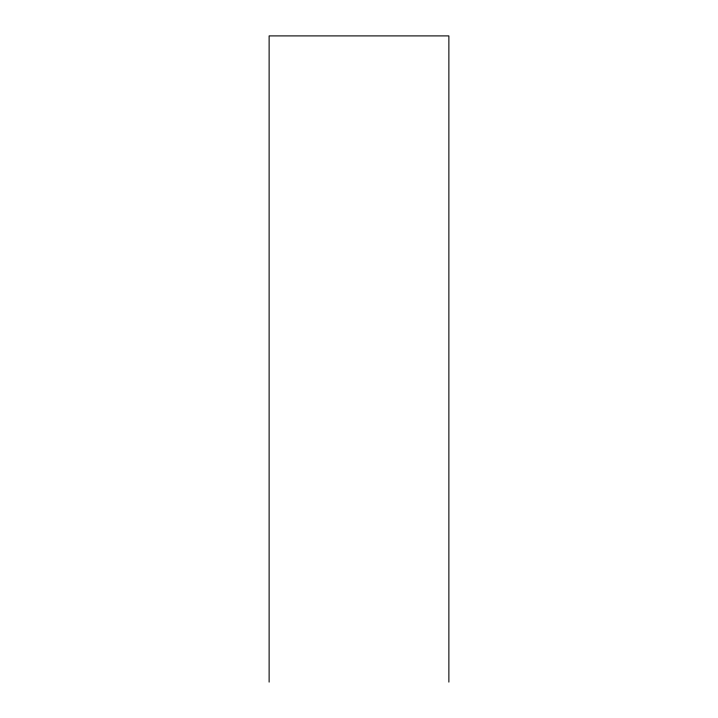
<?xml version="1.0" encoding="UTF-8"?>
<svg xmlns="http://www.w3.org/2000/svg" width="718" height="718" viewBox="0 0 718 718"><rect width="100%" height="100%" fill="white"/><g stroke="black" fill="none" stroke-linecap="round" stroke-linejoin="round"><path stroke-width="1.08" d="M448.876 682.1L448.876 35.9L269.124 35.9L269.124 682.1"/></g></svg>
